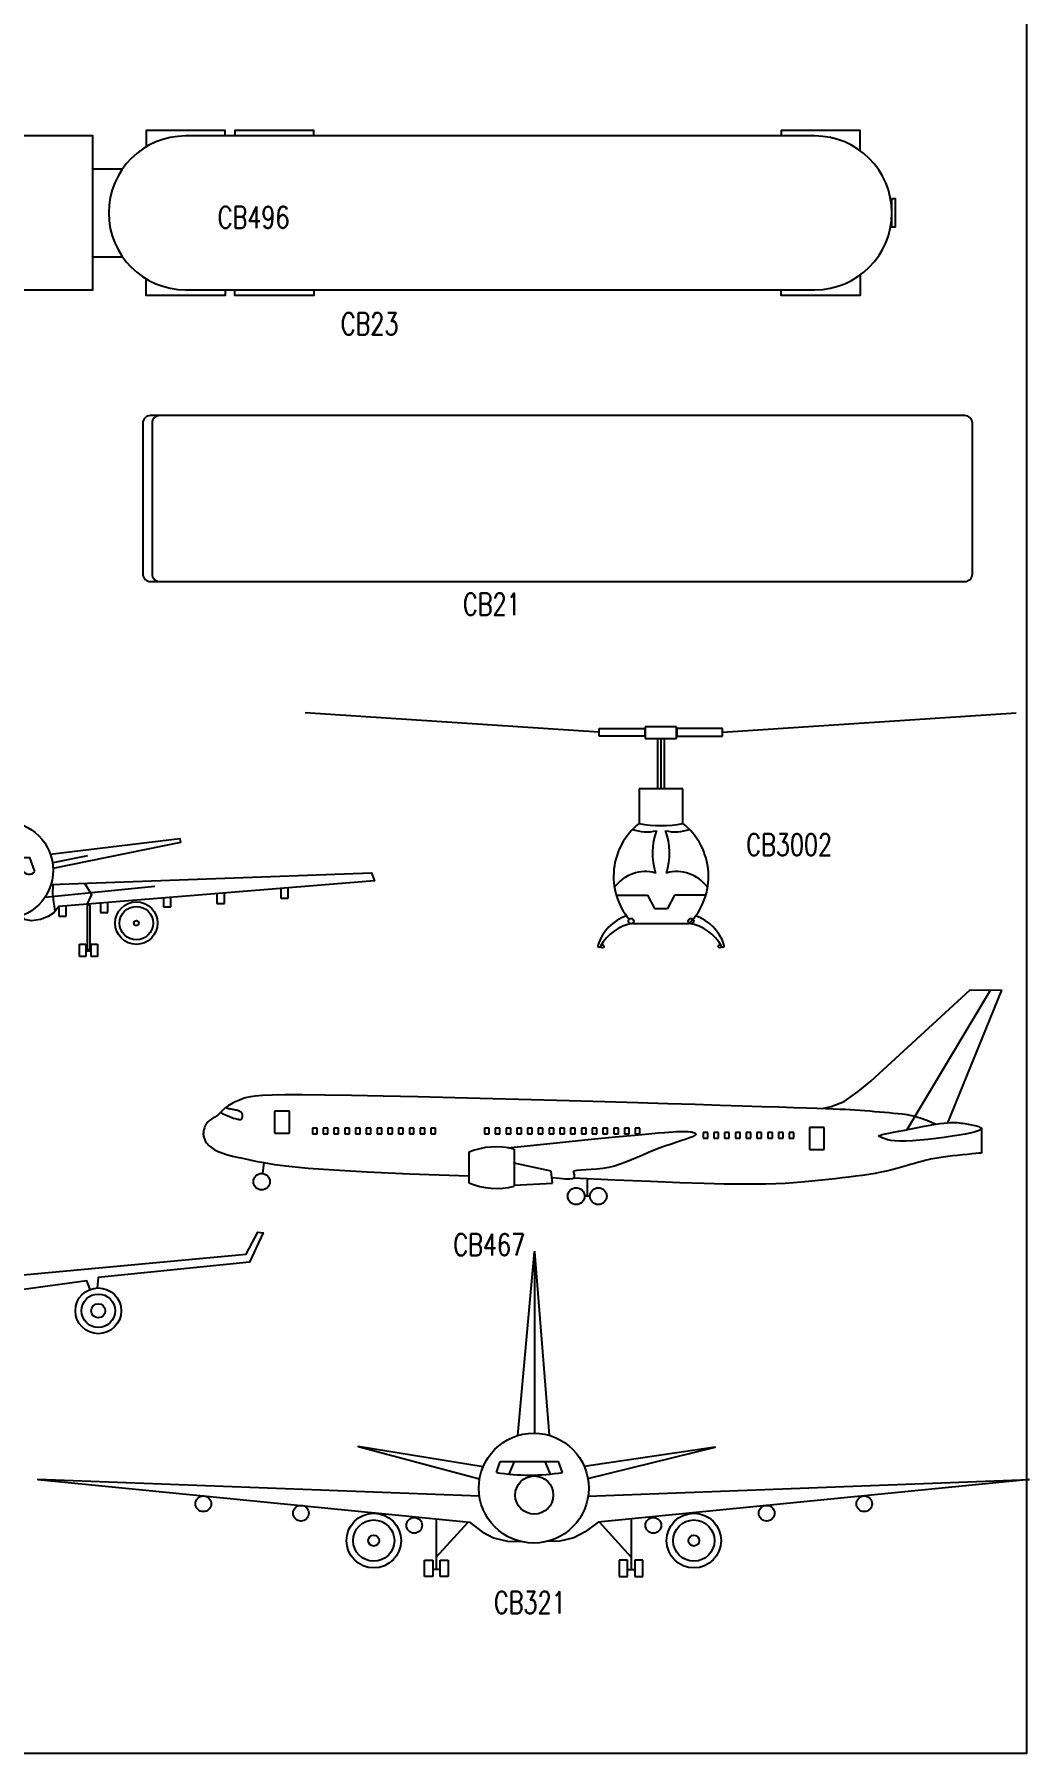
# Model space of a CAD drawing. Extents: x 2 to 154, y 3 to 64.
# Drawn here: x 136.86 to 153.91, y 2.8 to 32.22 of the extents above; entities that cross this region are included whole.
import ezdxf
from ezdxf.enums import TextEntityAlignment as Align

# ---------------------------------------------------------------- set-up
doc = ezdxf.new("R2010")
doc.units = 0
doc.header["$LTSCALE"] = 1000
doc.header["$MEASUREMENT"] = 0
doc.layers.get('0').update_dxf_attribs({"linetype": 'CONTINUOUS'})
doc.styles.add('L', font='ROMANS.SHX', dxfattribs={"height": 250})

# ---------------------------------------------------------------- blocks, each defined once
blk = doc.blocks.new('BORDER')
for p, q in [((1, 1), (0, 1)), ((0, 1), (0, 0)), ((1, 0), (1, 1)), ((0, 0), (1, 0))]:
    blk.add_line(p, q)
blk = doc.blocks.new('C57')
for p, q in [((-0.4, 10.049), (0.011, 15.219)), ((0.434, 9.893), (0.011, 15.219)), ((-1.642, 4.737), (-1.353, 5.542)), ((-1.353, 5.542), (1.472, 5.542)), ((-0.83, 5.542), (-0.779, 4.818)), ((-0.003, 5.542), (-0.003, 4.818)), ((0.825, 5.542), (0.774, 4.818)), ((1.761, 4.737), (1.472, 5.542)), ((-0.931, 4.818), (1.049, 4.818)), ((-16.208, 3.226), (-16.208, 3.775)), ((-15.776, 3.226), (-16.208, 3.226)), ((-15.776, 3.735), (-15.776, 3.226)), ((-12.562, 2.912), (-12.562, 3.461)), ((-12.131, 3.422), (-12.131, 2.912)), ((-9.504, 2.716), (-9.504, 3.265)), ((-9.073, 3.219), (-9.073, 2.716)), ((-5.911, 2.396), (-5.911, 2.946)), ((5.932, 2.396), (5.932, 2.946)), ((9.095, 3.219), (9.095, 2.716)), ((9.526, 2.716), (9.526, 3.265)), ((12.152, 3.422), (12.152, 2.912)), ((12.584, 2.912), (12.584, 3.461)), ((15.798, 3.735), (15.798, 3.226)), ((15.798, 3.226), (16.229, 3.226)), ((16.229, 3.226), (16.229, 3.775)), ((-12.131, 2.912), (-12.562, 2.912)), ((-9.073, 2.716), (-9.504, 2.716)), ((-5.48, 2.396), (-5.911, 2.396)), ((-5.48, 2.906), (-5.48, 2.396)), ((-3.529, 2.184), (-3.529, 2.766)), ((-3.098, 2.184), (-3.529, 2.184)), ((-3.098, 2.723), (-3.098, 2.184)), ((3.12, 2.723), (3.12, 2.184)), ((3.12, 2.184), (3.551, 2.184)), ((3.551, 2.184), (3.551, 2.766)), ((5.501, 2.906), (5.501, 2.396)), ((5.501, 2.396), (5.932, 2.396)), ((9.095, 2.716), (9.526, 2.716)), ((12.152, 2.912), (12.584, 2.912)), ((-4.658, 0.194), (-4.968, 0.194)), ((0.202, 0.196), (-0.108, 0.196)), ((4.981, 0.194), (4.671, 0.194))]:
    blk.add_line(p, q)
for points in [[(-0.908, 7.474), (-1.017, 7.631), (-1.105, 7.776), (-1.173, 7.911), (-1.224, 8.035), (-1.26, 8.151), (-1.284, 8.259), (-1.298, 8.361), (-1.305, 8.457), (-1.306, 8.549), (-1.303, 8.636), (-1.296, 8.719), (-1.285, 8.798), (-1.271, 8.874), (-1.254, 8.947), (-1.235, 9.017), (-1.215, 9.084), (-1.194, 9.149), (-1.171, 9.213), (-1.147, 9.274), (-1.123, 9.333), (-1.096, 9.39), (-1.068, 9.445), (-1.039, 9.498), (-1.008, 9.549), (-0.976, 9.599), (-0.941, 9.647), (-0.905, 9.693), (-0.866, 9.737), (-0.826, 9.78), (-0.783, 9.821), (-0.738, 9.859), (-0.691, 9.896), (-0.641, 9.931), (-0.589, 9.964), (-0.534, 9.993), (-0.478, 10.02), (-0.42, 10.043), (-0.361, 10.061), (-0.3, 10.075), (-0.239, 10.085), (-0.176, 10.089), (-0.113, 10.087), (-0.049, 10.081), (0.015, 10.07), (0.08, 10.054), (0.144, 10.034), (0.209, 10.01), (0.273, 9.982), (0.337, 9.95), (0.4, 9.914), (0.461, 9.875), (0.52, 9.834), (0.578, 9.789), (0.632, 9.743), (0.683, 9.694), (0.73, 9.644), (0.773, 9.592), (0.813, 9.539), (0.848, 9.485), (0.88, 9.429), (0.909, 9.372), (0.935, 9.313), (0.959, 9.253), (0.98, 9.191), (0.999, 9.128), (1.015, 9.064), (1.03, 9), (1.043, 8.935), (1.054, 8.869), (1.063, 8.804), (1.071, 8.74), (1.076, 8.676), (1.081, 8.613), (1.083, 8.552), (1.084, 8.491), (1.082, 8.432), (1.079, 8.372), (1.073, 8.314), (1.066, 8.255), (1.056, 8.197), (1.044, 8.139), (1.029, 8.081), (1.013, 8.024), (0.995, 7.967), (0.976, 7.911), (0.956, 7.856), (0.935, 7.802), (0.913, 7.75), (0.891, 7.698), (0.867, 7.648), (0.84, 7.598), (0.808, 7.549), (0.77, 7.499), (0.757, 7.485)], [(-2.616, 5.735), (-10.006, 6.617), (-10.055, 6.383), (-2.773, 4.912)], [(2.637, 5.735), (10.027, 6.617), (10.076, 6.383), (2.795, 4.912)], [(-2.785, 5.259), (-4.756, 5.65)], [(2.806, 5.259), (4.777, 5.65)], [(-2.653, 3.992), (-20.954, 4.668), (-21.129, 4.203), (-3.106, 2.732), (-2.822, 2.381), (-2.499, 2.178), (-2.06, 2.009), (-1.551, 1.923), (-1.141, 1.999), (-0.971, 2.2)], [(-4.579, 4.063), (-4.974, 3.43), (-4.706, 2.856)], [(-2.766, 3.993), (-2.758, 3.779), (-2.753, 3.607), (-2.754, 3.46), (-2.761, 3.319), (-2.777, 3.168), (-2.803, 2.988), (-2.839, 2.761), (-2.889, 2.469)], [(2.675, 3.992), (20.976, 4.668), (21.151, 4.203), (3.127, 2.732), (2.843, 2.381), (2.521, 2.178), (2.082, 2.009), (1.573, 1.923), (1.162, 1.999), (0.992, 2.2)], [(2.788, 3.993), (2.779, 3.779), (2.775, 3.607), (2.775, 3.46), (2.783, 3.319), (2.799, 3.168), (2.824, 2.988), (2.861, 2.761), (2.91, 2.469)], [(4.601, 4.063), (4.996, 3.43), (4.728, 2.856)], [(-2.317, 3.281), (-8.593, 3.9)], [(2.339, 3.281), (8.615, 3.9)]]:
    blk.add_lwpolyline(points)
for centre, radius in [((-0.102, 8.843), 1.064), ((0.011, 4.807), 2.786), ((0.037, 4.041), 0.773), ((-7.534, 1.793), 1.211), ((7.556, 1.793), 1.211), ((-7.534, 1.793), 0.955), ((7.556, 1.793), 0.955), ((-7.534, 1.793), 0.141), ((7.556, 1.793), 0.141)]:
    blk.add_circle(centre, radius)
for centre, start, end in [((-1.311, 4.998), 218.27675, 334.61094), ((1.43, 4.998), 205.38906, 321.72325)]:
    blk.add_arc(centre, 0.421, start, end)
for p, xscale, yscale, zscale in [((-4.719, 0.282), -0.1791548972731367, 2.544385651841739, 0.1791548972731367), ((-0.038, 0.284), 0.1908787772672191, 1.743692401778574, 0.1908787772672191), ((4.741, 0.282), 0.1791548972731367, 2.544385651841739, 0.1791548972731367), ((-4.968, -0.116), -0.3611410466035201, 0.705550173980802, 0.3611410466035201), ((-4.297, -0.116), -0.3611410466035201, 0.705550173980802, 0.3611410466035201), ((-0.108, -0.114), -0.3611410466035201, 0.705550173980802, 0.3611410466035201), ((0.563, -0.114), -0.3611410466035201, 0.705550173980802, 0.3611410466035201), ((4.671, -0.116), -0.3611410466035201, 0.705550173980802, 0.3611410466035201), ((5.342, -0.116), -0.3611410466035201, 0.705550173980802, 0.3611410466035201)]:
    blk.add_blockref('BORDER', p, dxfattribs=dict(xscale=xscale, yscale=yscale, zscale=zscale))
blk = doc.blocks.new('Ca39')
blk.add_blockref('C57', (-0.663, 0.186))
blk = doc.blocks.new('C56')
for p, q in [((-0.863, 8.638), (-0.087, 17.485)), ((-0.087, 8.757), (-0.087, 17.485)), ((0.689, 8.638), (-0.087, 17.485)), ((-1.264, 7.851), (-1.429, 7.43)), ((1.024, 7.855), (-1.262, 7.855)), ((1.027, 7.851), (1.191, 7.43)), ((-1.429, 7.43), (-0.808, 7.385)), ((1.191, 7.43), (0.57, 7.385)), ((-3.458, 4.074), (-3.364, 3.861)), ((-3.364, 3.861), (-3.3, 3.725)), ((-3.3, 3.725), (-3.238, 3.603)), ((-3.238, 3.603), (-3.18, 3.493)), ((-3.18, 3.493), (-3.127, 3.395)), ((-3.127, 3.395), (-3.079, 3.307)), ((-3.079, 3.307), (-3.038, 3.228)), ((-3.038, 3.228), (-3.004, 3.159)), ((-3.004, 3.159), (-2.978, 3.096)), ((-2.978, 3.096), (-2.959, 3.041)), ((-2.959, 3.041), (-2.948, 2.991)), ((-2.948, 2.991), (-2.944, 2.946)), ((-2.944, 2.946), (-2.947, 2.906)), ((-5.23, 2.924), (-5.23, 0.147)), ((-4.804, 1.06), (-3.42, 2.578)), ((-3.26, 2.541), (-3.343, 2.457)), ((-3.207, 2.592), (-3.26, 2.541)), ((-3.158, 2.636), (-3.207, 2.592)), ((-3.114, 2.675), (-3.158, 2.636)), ((-3.076, 2.71), (-3.114, 2.675)), ((-3.042, 2.742), (-3.076, 2.71)), ((-3.013, 2.773), (-3.042, 2.742)), ((-2.988, 2.804), (-3.013, 2.773)), ((-2.969, 2.836), (-2.988, 2.804)), ((-2.955, 2.869), (-2.969, 2.836)), ((-2.947, 2.906), (-2.955, 2.869)), ((4.63, 1.06), (3.246, 2.578)), ((5.056, 2.924), (5.056, 0.147)), ((-5.23, 1.06), (-4.804, 1.06)), ((-1.945, 0.447), (-0.858, 1.806)), ((-1.945, 1.534), (-1.945, 0.147)), ((1.771, 0.447), (0.684, 1.806)), ((1.771, 1.534), (1.771, 0.147)), ((5.056, 1.06), (4.63, 1.06)), ((-4.975, 0.147), (-5.502, 0.147)), ((-1.565, 0.147), (-2.091, 0.147)), ((1.391, 0.147), (1.917, 0.147)), ((4.801, 0.147), (5.328, 0.147))]:
    blk.add_line(p, q)
for points in [[(-2.952, 4.275), (-3.4, 4.069), (-27.611, 6.311), (-28.276, 7.565), (-28.594, 7.528), (-27.808, 5.854), (-19.164, 4.965), (-19.119, 4.358)], [(-2.303, 6.814), (-10.07, 7.669), (-2.659, 5.846)], [(1.989, 6.799), (9.896, 7.669), (2.485, 5.846)], [(2.778, 4.275), (3.226, 4.069), (27.437, 6.311), (28.103, 7.565), (28.42, 7.528), (27.634, 5.854), (18.99, 4.965), (18.946, 4.358)], [(-2.941, 4.929), (-1.04, 5.068)], [(2.767, 4.929), (0.866, 5.068)], [(-18.717, 4.292), (-18.52, 4.778), (-11.276, 3.803), (-11.299, 3.371)], [(3.284, 4.074), (3.19, 3.861), (3.126, 3.725), (3.064, 3.603), (3.006, 3.493), (2.953, 3.395), (2.905, 3.307), (2.864, 3.228), (2.83, 3.159), (2.804, 3.096), (2.785, 3.041), (2.774, 2.991), (2.77, 2.946), (2.773, 2.906), (2.781, 2.869), (2.795, 2.836), (2.815, 2.804), (2.839, 2.773), (2.868, 2.742), (2.902, 2.71), (2.941, 2.675), (2.984, 2.636), (3.033, 2.592), (3.086, 2.541), (3.169, 2.457)], [(18.543, 4.292), (18.346, 4.778), (11.102, 3.803), (11.125, 3.371)], [(-10.636, 3.4), (-10.627, 3.818), (-3.445, 2.614), (-3.443, 2.611)], [(10.462, 3.4), (10.453, 3.818), (3.271, 2.614), (3.269, 2.611)], [(-3.451, 2.615), (-3.305, 2.4), (-3.205, 2.278), (-3.1, 2.167), (-2.991, 2.067), (-2.881, 1.978), (-2.774, 1.899), (-2.671, 1.83), (-2.576, 1.771), (-2.489, 1.72), (-2.411, 1.679), (-2.34, 1.644), (-2.274, 1.617), (-2.213, 1.594), (-2.154, 1.577), (-2.096, 1.563), (-2.038, 1.551), (-1.979, 1.542), (-1.919, 1.535), (-1.858, 1.529), (-1.796, 1.527), (-1.734, 1.526), (-1.672, 1.529), (-1.611, 1.534), (-1.551, 1.542), (-1.492, 1.554), (-1.434, 1.571), (-1.376, 1.593), (-1.319, 1.623), (-1.261, 1.662), (-1.203, 1.71), (-1.144, 1.771), (-1.083, 1.843)], [(3.277, 2.615), (3.131, 2.4), (3.031, 2.278), (2.926, 2.167), (2.817, 2.067), (2.708, 1.978), (2.6, 1.899), (2.497, 1.83), (2.402, 1.771), (2.315, 1.72), (2.237, 1.679), (2.166, 1.644), (2.1, 1.617), (2.039, 1.594), (1.98, 1.577), (1.922, 1.563), (1.865, 1.551), (1.805, 1.542), (1.745, 1.535), (1.684, 1.529), (1.622, 1.527), (1.56, 1.526), (1.498, 1.529), (1.437, 1.534), (1.377, 1.542), (1.318, 1.554), (1.26, 1.571), (1.202, 1.593), (1.145, 1.623), (1.087, 1.662), (1.029, 1.71), (0.97, 1.771), (0.909, 1.843)]]:
    blk.add_lwpolyline(points)
for centre, radius in [((-0.087, 4.553), 1.082), ((-19.179, 3.074), 1.307), ((-19.179, 3.074), 0.957), ((19.005, 3.074), 1.307), ((19.005, 3.074), 0.957), ((-19.179, 3.074), 0.402), ((-10.876, 2.107), 1.307), ((-10.876, 2.107), 0.957), ((10.702, 2.107), 1.307), ((10.702, 2.107), 0.957), ((19.005, 3.074), 0.402), ((-10.876, 2.107), 0.402), ((10.702, 2.107), 0.402)]:
    blk.add_circle(centre, radius)
for centre, radius, start, end in [((-0.158, 6.603), 2.156, 358.30972, 185.66915), ((-0.119, 10.451), 3.142, 257.33302, 282.66698), ((-0.087, 4.553), 2.878, 140.35769, 43.62118)]:
    blk.add_arc(centre, radius, start, end)
at = {"yscale": 1.199435295767363, "zscale": 0.6139397792259841}
for p, xscale in [((-5.502, -0.38), -0.6139397792259841), ((-4.361, -0.38), -0.6139397792259841), ((-2.091, -0.38), -0.6139397792259841), ((-0.951, -0.38), -0.6139397792259841), ((0.777, -0.38), 0.6139397792259841), ((1.917, -0.38), 0.6139397792259841), ((4.187, -0.38), 0.6139397792259841), ((5.328, -0.38), 0.6139397792259841)]:
    blk.add_blockref('BORDER', p, dxfattribs=dict(at, xscale=xscale))
blk = doc.blocks.new('Cb201')
blk.add_blockref('C56', (-0.423, -0.276))
blk = doc.blocks.new('CB21')
at = {"color": 0, "linetype": 'ByBlock'}
for p, q in [((1.206, 0), (-1.206, 0)), ((-1.329, -0.123), (-1.329, -13.169)), ((1.206, -0.148), (-1.206, -0.148)), ((1.329, -13.169), (1.329, -0.123)), ((-1.206, -13.292), (1.206, -13.292))]:
    blk.add_line(p, q, dxfattribs=at)
for centre, start, end in [((-1.206, -0.123), 90, 180), ((1.206, -0.123), 0, 90), ((-1.206, -0.271), 90, 180), ((1.206, -0.271), 0, 90), ((-1.206, -13.169), 180, 270), ((1.206, -13.169), 270, 0)]:
    blk.add_arc(centre, 0.123, start, end, dxfattribs=at)
blk = doc.blocks.new('CB23')
at = {"color": 0, "linetype": 'ByBlock'}
for p, q in [((-3.789, 0.781), (-3.55, 1.17)), ((-3.499, 1.17), (-3.499, -1.17)), ((-4.99, 1.041), (-5.112, 1.041)), ((-5.112, 1.041), (-5.112, -1.041)), ((-4.99, 0.648), (-3.789, 0.781)), ((-3.789, -0.781), (-3.789, 0.781)), ((-1.41, 0.669), (-0.96, 0.669)), ((-4.99, -0.648), (-3.789, -0.781)), ((-3.789, -0.781), (-3.55, -1.17)), ((-1.41, -0.669), (-0.96, -0.669)), ((-1.41, -0.669), (-0.96, -0.669)), ((-4.99, -1.041), (-5.112, -1.041))]:
    blk.add_line(p, q, dxfattribs=at)
for points in [[(-4.99, -1.17), (-1.41, -1.17), (-1.41, 1.17), (-4.99, 1.17)], [(10.75, 0.22), (10.803, 0.22), (10.803, -0.22), (10.75, -0.22)]]:
    blk.add_lwpolyline(points, close=True, dxfattribs=at)
for points in [[(-3.69, 1.17), (-3.69, 1.255), (-4.89, 1.255), (-4.89, 1.17)], [(0.6, 1.17), (0.6, 1.255), (-0.6, 1.255), (-0.6, 1.004)], [(1.95, 1.17), (1.95, 1.255), (0.75, 1.255), (0.75, 1.17)], [(10.266, 0.948), (10.266, 1.255), (9.066, 1.255), (9.066, 1.17)], [(0.6, -1.17), (0.6, -1.255), (-0.6, -1.255), (-0.6, -1.004)], [(10.266, -0.948), (10.266, -1.255), (9.066, -1.255), (9.066, -1.17)], [(-3.69, -1.17), (-3.69, -1.255), (-4.89, -1.255), (-4.89, -1.17)], [(1.95, -1.17), (1.95, -1.255), (0.75, -1.255), (0.75, -1.17)]]:
    blk.add_lwpolyline(points, dxfattribs=at)
blk.add_lwpolyline([(9.58, -1.17, 1), (9.58, 1.17), (0, 1.17, 1), (0, -1.17)], format="xyb", close=True, dxfattribs=at)
blk = doc.blocks.new('C63')
for p, q in [((-0.041, 2.27), (-0.041, 1.699)), ((-0.004, 2.27), (-0.004, 1.699)), ((0.033, 2.27), (0.033, 1.699)), ((0.249, 1.699), (-0.252, 1.699)), ((-0.252, 1.699), (-0.252, 1.303)), ((0.249, 1.303), (0.249, 1.699)), ((-0.519, 0.484), (-0.156, 0.484)), ((-0.156, 0.484), (-0.075, 0.334)), ((0.153, 0.484), (0.073, 0.334)), ((0.516, 0.484), (0.153, 0.484)), ((-0.075, 0.334), (0.073, 0.334)), ((-0.323, 0.161), (0.321, 0.161))]:
    blk.add_line(p, q)
for points in [[(-0.71, 2.345), (-4.062, 2.566)], [(0.701, 2.345), (4.054, 2.566)]]:
    blk.add_lwpolyline(points)
for centre, radius in [((-0.343, 0.189), 0.0307), ((0.341, 0.189), 0.0307), ((-0.672, -0.1), 0.0174), ((0.67, -0.1), 0.0174)]:
    blk.add_circle(centre, radius)
for centre, radius, start, end in [((0.226, 0.7), 0.769, 128.3669, 219.6581), ((-0.164, 1.652), 0.446, 248.3048, 284.5435), ((-0.001, 2.558), 1.28, 258.7153, 281.2847), ((0.629, 0.963), 0.729, 159.2301, 198.0417), ((0.162, 1.652), 0.446, 255.4565, 291.6952), ((-0.632, 0.963), 0.729, 341.9583, 20.7699), ((-0.228, 0.7), 0.769, 315.5151, 51.6331), ((-0.18, 0.317), 0.436, 74.5674, 143.566), ((0.177, 0.317), 0.436, 36.434, 105.4326), ((-0.229, -0.24), 0.516, 108.9305, 161.78), ((0.227, -0.24), 0.516, 18.22, 71.0695), ((-0.241, -0.348), 0.516, 99.1864, 151.03), ((0.238, -0.348), 0.516, 28.97, 80.8136), ((-0.707, -0.09), 0.017, 136.4154, 331.0749), ((0.704, -0.09), 0.017, 208.9251, 43.5846)]:
    blk.add_arc(centre, radius, start, end)
for p, xscale, yscale, zscale in [((-0.187, 2.298), -0.5218652409215839, 0.08968227853066481, 0.5218652409215839), ((-0.183, 2.27), 0.3582955385431793, 0.1364730325466625, 0.3582955385431793), ((0.179, 2.298), 0.5218652409215839, 0.08968227853066481, 0.5218652409215839)]:
    blk.add_blockref('BORDER', p, dxfattribs=dict(xscale=xscale, yscale=yscale, zscale=zscale))
blk = doc.blocks.new('Cb3002')
blk.add_blockref('C63', (-0.066, -0.103))
blk = doc.blocks.new('C58')
for p, q in [((0.1, 14.332), (0.1, 6.034)), ((-1.631, 4.243), (-1.454, 4.741)), ((-1.454, 4.741), (1.208, 4.741)), ((1.385, 4.243), (1.208, 4.741)), ((2.556, 3.155), (22.718, 3.919)), ((22.718, 3.919), (3.016, 1.973)), ((-4.378, 2.122), (-4.378, -0.182)), ((-4.378, 0.373), (-2.92, 1.978)), ((3.016, 1.973), (2.427, 1.526)), ((4.528, 0.373), (3.07, 1.978)), ((4.528, 2.122), (4.528, -0.182)), ((0.626, 1.083), (0.621, 1.082)), ((1.27, 1.102), (0.626, 1.083)), ((1.911, 1.254), (1.27, 1.102)), ((2.427, 1.526), (1.911, 1.254)), ((-4.207, -0.182), (-4.533, -0.182)), ((4.357, -0.182), (4.682, -0.182))]:
    blk.add_line(p, q)
for points in [[(-0.651, 5.927), (0.101, 14.302), (0.784, 5.94)], [(-2.239, 4.495), (-7.95, 5.418), (-2.397, 3.951)], [(-0.827, 4.741), (-1.066, 4.167)], [(0.581, 4.741), (0.82, 4.167)], [(2.545, 3.963), (8.358, 5.395), (2.379, 4.518)], [(-2.406, 3.155), (-22.568, 3.919), (-2.866, 1.973), (-2.277, 1.526), (-1.761, 1.254), (-1.12, 1.102), (-0.476, 1.083), (-0.471, 1.082)]]:
    blk.add_lwpolyline(points)
for centre, radius in [((0.075, 3.526), 2.509), ((0.098, 3.209), 0.869), ((-15.015, 2.811), 0.359), ((15.165, 2.811), 0.359), ((-10.558, 2.38), 0.359), ((-7.234, 1.129), 1.246), ((7.384, 1.129), 1.246), ((10.708, 2.38), 0.359), ((-7.234, 1.129), 0.943), ((-5.384, 1.826), 0.359), ((5.534, 1.826), 0.359), ((7.384, 1.129), 0.943), ((-7.234, 1.129), 0.247), ((7.384, 1.129), 0.247)]:
    blk.add_circle(centre, radius)
blk.add_arc((-0.123, 13.501), 9.38, 260.74953, 279.25047)
at = {"yscale": 0.74129432456897, "zscale": 0.37943695301728}
for p, xscale in [((-4.533, -0.508), -0.37943695301728), ((-3.828, -0.508), -0.37943695301728), ((3.978, -0.508), 0.37943695301728), ((4.682, -0.508), 0.37943695301728)]:
    blk.add_blockref('BORDER', p, dxfattribs=dict(at, xscale=xscale))
blk = doc.blocks.new('Cb321')
blk.add_blockref('C58', (-1.09, 0.274))
blk = doc.blocks.new('C62')
for p, q in [((33.208, 2.468), (33.208, 1.351)), ((11.577, 1.597), (13.634, 1.805)), ((13.634, 1.805), (15.245, 1.967)), ((15.245, 1.967), (16.47, 2.088)), ((16.47, 2.088), (17.37, 2.176)), ((17.37, 2.176), (18.005, 2.236)), ((18.005, 2.236), (18.436, 2.274)), ((18.523, 1.586), (18.257, 1.484)), ((18.436, 2.274), (18.724, 2.298)), ((18.787, 1.68), (18.523, 1.586)), ((18.724, 2.298), (18.929, 2.313)), ((19.043, 1.767), (18.787, 1.68)), ((18.929, 2.313), (19.102, 2.325)), ((19.286, 1.848), (19.043, 1.767)), ((19.102, 2.325), (19.256, 2.334)), ((19.256, 2.334), (19.392, 2.34)), ((19.51, 1.921), (19.286, 1.848)), ((19.392, 2.34), (19.513, 2.344)), ((19.708, 1.987), (19.51, 1.921)), ((19.513, 2.344), (19.621, 2.345)), ((19.621, 2.345), (19.719, 2.342)), ((19.874, 2.047), (19.708, 1.987)), ((19.719, 2.342), (19.808, 2.337)), ((19.808, 2.337), (19.892, 2.328)), ((20.003, 2.101), (19.874, 2.047)), ((19.892, 2.328), (19.971, 2.316)), ((19.971, 2.316), (20.041, 2.299)), ((20.089, 2.148), (20.003, 2.101)), ((20.041, 2.299), (20.098, 2.279)), ((20.137, 2.189), (20.089, 2.148)), ((20.098, 2.279), (20.137, 2.254)), ((20.137, 2.254), (20.151, 2.224)), ((20.151, 2.224), (20.137, 2.189)), ((9.793, 1.393), (9.793, -0.011)), ((11.858, 1.539), (11.858, -0.151)), ((13.55, 0.524), (11.858, 0.895)), ((16.706, 0.842), (16.444, 0.76)), ((16.965, 0.936), (16.706, 0.842)), ((17.222, 1.04), (16.965, 0.936)), ((17.479, 1.15), (17.222, 1.04)), ((17.736, 1.263), (17.479, 1.15)), ((17.995, 1.376), (17.736, 1.263)), ((18.257, 1.484), (17.995, 1.376)), ((13.605, -0.021), (13.55, 0.524)), ((13.578, 0.239), (13.932, 0.205)), ((13.932, 0.205), (14.205, 0.183)), ((14.205, 0.183), (14.398, 0.177)), ((14.398, 0.177), (14.523, 0.188)), ((14.523, 0.188), (14.592, 0.221)), ((14.579, 0.528), (14.565, 0.522)), ((14.608, 0.359), (14.565, 0.522)), ((14.726, 0.553), (14.579, 0.528)), ((14.592, 0.221), (14.616, 0.276)), ((14.616, 0.276), (14.608, 0.359)), ((14.912, 0.57), (14.726, 0.553)), ((15.131, 0.584), (14.912, 0.57)), ((15.375, 0.598), (15.131, 0.584)), ((15.199, 0.176), (15.199, -0.607)), ((15.635, 0.619), (15.375, 0.598)), ((15.905, 0.65), (15.635, 0.619)), ((16.177, 0.696), (15.905, 0.65)), ((16.444, 0.76), (16.177, 0.696)), ((11.857, -0.113), (13.605, -0.021)), ((15.321, -0.607), (15.089, -0.607))]:
    blk.add_line(p, q)
for points in [[(25.922, 3.389), (26.336, 3.485), (26.933, 3.705), (27.568, 4.156), (28.148, 4.639), (32.686, 8.803), (34.119, 8.789), (31.643, 2.739)], [(29.81, 2.427), (33.618, 8.794)], [(31.091, 2.666), (30.777, 2.806), (30.497, 2.914), (30.245, 2.996), (30.014, 3.056), (29.799, 3.098), (29.594, 3.127), (29.393, 3.149), (29.19, 3.166), (28.981, 3.184), (28.765, 3.203), (28.545, 3.222), (28.321, 3.242), (28.095, 3.261), (27.869, 3.279), (27.644, 3.296), (27.422, 3.311), (27.201, 3.325), (26.971, 3.337), (26.718, 3.349), (26.428, 3.36), (26.088, 3.373), (25.684, 3.387), (25.202, 3.403), (24.629, 3.421), (23.953, 3.443), (23.169, 3.469), (22.273, 3.498), (21.262, 3.53), (20.132, 3.565), (18.879, 3.603), (17.501, 3.644), (15.994, 3.689), (14.363, 3.736), (12.646, 3.785), (10.891, 3.833), (9.146, 3.878), (7.456, 3.92), (5.871, 3.956), (4.437, 3.984), (3.201, 4.003), (2.197, 4.012), (1.409, 4.01), (0.807, 4), (0.361, 3.982), (0.04, 3.957), (-0.185, 3.927), (-0.345, 3.893), (-0.469, 3.855), (-0.582, 3.814), (-0.689, 3.772), (-0.79, 3.729), (-0.884, 3.685), (-0.97, 3.642), (-1.05, 3.599), (-1.122, 3.558), (-1.185, 3.519), (-1.24, 3.482), (-1.288, 3.447), (-1.33, 3.414), (-1.367, 3.383), (-1.4, 3.352), (-1.43, 3.323), (-1.458, 3.294), (-1.486, 3.264), (-1.542, 3.206)], [(-1.544, 3.205), (-1.575, 3.175), (-1.607, 3.145), (-1.642, 3.116), (-1.678, 3.086), (-1.718, 3.056), (-1.76, 3.027), (-1.805, 2.998), (-1.853, 2.97), (-1.901, 2.94), (-1.95, 2.911), (-1.999, 2.879), (-2.046, 2.847), (-2.09, 2.812), (-2.13, 2.775), (-2.166, 2.735), (-2.197, 2.693), (-2.225, 2.65), (-2.248, 2.604), (-2.269, 2.559), (-2.286, 2.512), (-2.3, 2.466), (-2.312, 2.421), (-2.321, 2.377), (-2.329, 2.334), (-2.333, 2.292), (-2.336, 2.25), (-2.335, 2.209), (-2.332, 2.167), (-2.325, 2.126), (-2.316, 2.084), (-2.303, 2.042), (-2.287, 1.999), (-2.267, 1.955), (-2.244, 1.912), (-2.217, 1.868), (-2.186, 1.823), (-2.151, 1.779), (-2.112, 1.735), (-2.068, 1.691), (-2.019, 1.647), (-1.964, 1.603), (-1.902, 1.559), (-1.832, 1.516), (-1.753, 1.473), (-1.663, 1.431), (-1.563, 1.389), (-1.45, 1.348), (-1.321, 1.306), (-1.171, 1.263), (-0.995, 1.217), (-0.79, 1.168), (-0.55, 1.114), (-0.272, 1.055), (0.049, 0.99), (0.428, 0.917), (0.914, 0.838), (1.569, 0.755), (2.452, 0.669), (3.624, 0.582), (5.145, 0.495), (7.075, 0.41), (9.793, 0.318)], [(-1.542, 3.206), (-1.392, 3.134), (-1.253, 3.07), (-1.134, 3.02), (-1.034, 2.982), (-0.949, 2.953), (-0.878, 2.932), (-0.819, 2.917), (-0.769, 2.906), (-0.727, 2.898), (-0.691, 2.893), (-0.66, 2.891), (-0.634, 2.892), (-0.613, 2.897), (-0.595, 2.907), (-0.58, 2.92), (-0.568, 2.939), (-0.557, 2.963), (-0.548, 2.991), (-0.542, 3.022), (-0.54, 3.056), (-0.542, 3.09), (-0.549, 3.124), (-0.562, 3.156), (-0.582, 3.187), (-0.609, 3.214), (-0.642, 3.238), (-0.68, 3.259), (-0.723, 3.278), (-0.769, 3.294), (-0.818, 3.308), (-0.868, 3.319), (-0.919, 3.329), (-0.969, 3.338), (-1.018, 3.345), (-1.066, 3.353), (-1.11, 3.36), (-1.15, 3.368), (-1.186, 3.378), (-1.217, 3.39), (-1.299, 3.439)], [(0.424, 0.918), (0.369, 0.421)], [(33.208, 1.353), (33.175, 1.35), (33.083, 1.342), (32.943, 1.33), (32.764, 1.314), (32.557, 1.295), (32.333, 1.273), (32.102, 1.25), (31.873, 1.224), (31.656, 1.197), (31.45, 1.169), (31.253, 1.138), (31.063, 1.105), (30.878, 1.069), (30.696, 1.029), (30.515, 0.986), (30.332, 0.938), (30.146, 0.885), (29.954, 0.829), (29.756, 0.77), (29.55, 0.71), (29.334, 0.649), (29.106, 0.589), (28.866, 0.531), (28.61, 0.477), (28.339, 0.426), (28.054, 0.379), (27.759, 0.335), (27.456, 0.295), (27.147, 0.256), (26.836, 0.219), (26.526, 0.184), (26.219, 0.149), (25.916, 0.115), (25.611, 0.082), (25.298, 0.05), (24.968, 0.021), (24.615, -0.006), (24.231, -0.028), (23.808, -0.047), (23.339, -0.06), (22.812, -0.068), (22.194, -0.068), (21.45, -0.058), (20.541, -0.037), (19.43, -0.002), (18.082, 0.05), (16.458, 0.119), (14.56, 0.206)]]:
    blk.add_lwpolyline(points)
blk.add_lwpolyline([(31.101, 2.667), (31.316, 2.7), (31.498, 2.724), (31.654, 2.74), (31.786, 2.749), (31.9, 2.752), (32.001, 2.75), (32.092, 2.744), (32.178, 2.736), (32.264, 2.725), (32.349, 2.713), (32.433, 2.699), (32.515, 2.684), (32.596, 2.669), (32.675, 2.653), (32.751, 2.637), (32.824, 2.622), (32.894, 2.606), (32.959, 2.591), (33.018, 2.576), (33.072, 2.56), (33.117, 2.543), (33.155, 2.525), (33.183, 2.506), (33.201, 2.486), (33.206, 2.463), (33.195, 2.438), (33.161, 2.411), (33.099, 2.38), (33.003, 2.346), (32.869, 2.309), (32.69, 2.268), (32.461, 2.222), (32.179, 2.172), (31.855, 2.121), (31.501, 2.069), (31.13, 2.02), (30.754, 1.976), (30.388, 1.94), (30.044, 1.914), (29.734, 1.9), (29.468, 1.9), (29.246, 1.913), (29.063, 1.934), (28.914, 1.963), (28.796, 1.996), (28.702, 2.03), (28.631, 2.062), (28.576, 2.091), (28.535, 2.113), (28.512, 2.131), (28.509, 2.147), (28.532, 2.162), (28.585, 2.178), (28.671, 2.198), (28.797, 2.224), (28.964, 2.257), (29.177, 2.3), (29.425, 2.35), (29.7, 2.405), (29.991, 2.463), (30.287, 2.52), (30.577, 2.575), (30.852, 2.625)], close=True)
for centre, radius in [((0.328, 0.048), 0.375), ((14.694, -0.615), 0.384), ((15.704, -0.615), 0.384)]:
    blk.add_circle(centre, radius)
for centre, start, end in [((11.049, -1.702), 75.97798, 112.09096), ((11.049, 3.084), 247.90904, 284.02202)]:
    blk.add_arc(centre, 3.34, start, end)
for p, xscale, yscale, zscale in [((0.915, 2.264), 0.6812125778291894, 1.004433145885687, 0.6812125778291894), ((2.647, 2.233), 0.2129182433935268, 0.2556738916799978, 0.2129182433935268), ((3.139, 2.233), 0.2129182433935268, 0.2556738916799978, 0.2129182433935268), ((3.631, 2.233), 0.2129182433935268, 0.2556738916799978, 0.2129182433935268), ((4.123, 2.233), 0.2129182433935268, 0.2556738916799978, 0.2129182433935268), ((4.614, 2.233), 0.2129182433935268, 0.2556738916799978, 0.2129182433935268), ((5.106, 2.233), 0.2129182433935268, 0.2556738916799978, 0.2129182433935268), ((5.598, 2.233), 0.2129182433935268, 0.2556738916799978, 0.2129182433935268), ((6.09, 2.233), 0.2129182433935268, 0.2556738916799978, 0.2129182433935268), ((6.581, 2.233), 0.2129182433935268, 0.2556738916799978, 0.2129182433935268), ((7.073, 2.233), 0.2129182433935268, 0.2556738916799978, 0.2129182433935268), ((7.565, 2.233), 0.2129182433935268, 0.2556738916799978, 0.2129182433935268), ((8.057, 2.233), 0.2129182433935268, 0.2556738916799978, 0.2129182433935268), ((10.504, 2.233), 0.2129182433935268, 0.2556738916799978, 0.2129182433935268), ((10.996, 2.233), 0.2129182433935268, 0.2556738916799978, 0.2129182433935268), ((11.488, 2.233), 0.2129182433935268, 0.2556738916799978, 0.2129182433935268), ((11.98, 2.233), 0.2129182433935268, 0.2556738916799978, 0.2129182433935268), ((12.471, 2.233), 0.2129182433935268, 0.2556738916799978, 0.2129182433935268), ((12.963, 2.233), 0.2129182433935268, 0.2556738916799978, 0.2129182433935268), ((13.455, 2.233), 0.2129182433935268, 0.2556738916799978, 0.2129182433935268), ((13.947, 2.233), 0.2129182433935268, 0.2556738916799978, 0.2129182433935268), ((14.438, 2.233), 0.2129182433935268, 0.2556738916799978, 0.2129182433935268), ((14.93, 2.233), 0.2129182433935268, 0.2556738916799978, 0.2129182433935268), ((15.422, 2.233), 0.2129182433935268, 0.2556738916799978, 0.2129182433935268), ((15.914, 2.233), 0.2129182433935268, 0.2556738916799978, 0.2129182433935268), ((16.405, 2.233), 0.2129182433935268, 0.2556738916799978, 0.2129182433935268), ((16.897, 2.233), 0.2129182433935268, 0.2556738916799978, 0.2129182433935268), ((17.389, 2.233), 0.2129182433935268, 0.2556738916799978, 0.2129182433935268), ((25.339, 1.513), 0.6812125778291894, 1.004433145885687, 0.6812125778291894), ((20.489, 2.034), 0.2129182433935268, 0.2556738916799978, 0.2129182433935268), ((20.98, 2.034), 0.2129182433935268, 0.2556738916799978, 0.2129182433935268), ((21.472, 2.034), 0.2129182433935268, 0.2556738916799978, 0.2129182433935268), ((21.964, 2.034), 0.2129182433935268, 0.2556738916799978, 0.2129182433935268), ((22.456, 2.034), 0.2129182433935268, 0.2556738916799978, 0.2129182433935268), ((22.947, 2.034), 0.2129182433935268, 0.2556738916799978, 0.2129182433935268), ((23.439, 2.034), 0.2129182433935268, 0.2556738916799978, 0.2129182433935268), ((23.931, 2.034), 0.2129182433935268, 0.2556738916799978, 0.2129182433935268), ((24.423, 2.034), 0.2129182433935268, 0.2556738916799978, 0.2129182433935268)]:
    blk.add_blockref('BORDER', p, dxfattribs=dict(xscale=xscale, yscale=yscale, zscale=zscale))
blk = doc.blocks.new('Cb467')
blk.add_blockref('C62', (-3.414, 0.229))

msp = doc.modelspace()

# ---------------------------------------------------------------- linework, layer by layer
at = {"color": 1, "linetype": 'ByBlock', "lineweight": -2}
msp.add_lwpolyline([(106.55, 64.4), (153.85, 64.4), (153.85, 2.8), (106.55, 2.8)], close=True, dxfattribs=at)

# ---------------------------------------------------------------- block references
at = {"color": 0, "linetype": 'ByBlock', "lineweight": -2}
for name, p, xscale, yscale, zscale in [('CB23', (139.453, 29.168), 1.125, 1.125, 1.125), ('Ca39', (136.542, 16.419), 0.3, 0.3, 0.3), ('Cb3002', (147.695, 16.919), 1.5, 1.5, 1.5), ('Cb467', (141.912, 12.484), 0.375, 0.375, 0.375), ('Cb201', (132.383, 9.539), 0.3, 0.3, 0.3), ('Cb321', (145.796, 5.919), 0.375, 0.375, 0.375)]:
    msp.add_blockref(name, p, dxfattribs=dict(at, xscale=xscale, yscale=yscale, zscale=zscale))
at = {"color": 0, "linetype": 'ByBlock', "lineweight": -2, "xscale": 1.06875, "yscale": 1.06875, "zscale": 1.06875, "rotation": 90}
msp.add_blockref('CB21', (138.72, 24.278), dxfattribs=at)

# ---------------------------------------------------------------- texts
at = {"color": 0, "linetype": 'ByBlock', "lineweight": -2, "style": 'L', "width": 0.75}
for s, p in [('CB496', (140.618, 29.091)), ('CB23', (142.605, 27.27)), ('CB21', (144.696, 22.47)), ('CB3002', (149.789, 18.355)), ('CB467', (144.653, 11.51)), ('CB321', (145.347, 5.386))]:
    msp.add_text(s, height=0.375, dxfattribs=at).set_placement(p, align=Align.MIDDLE)

doc.saveas('drawing.dxf')
